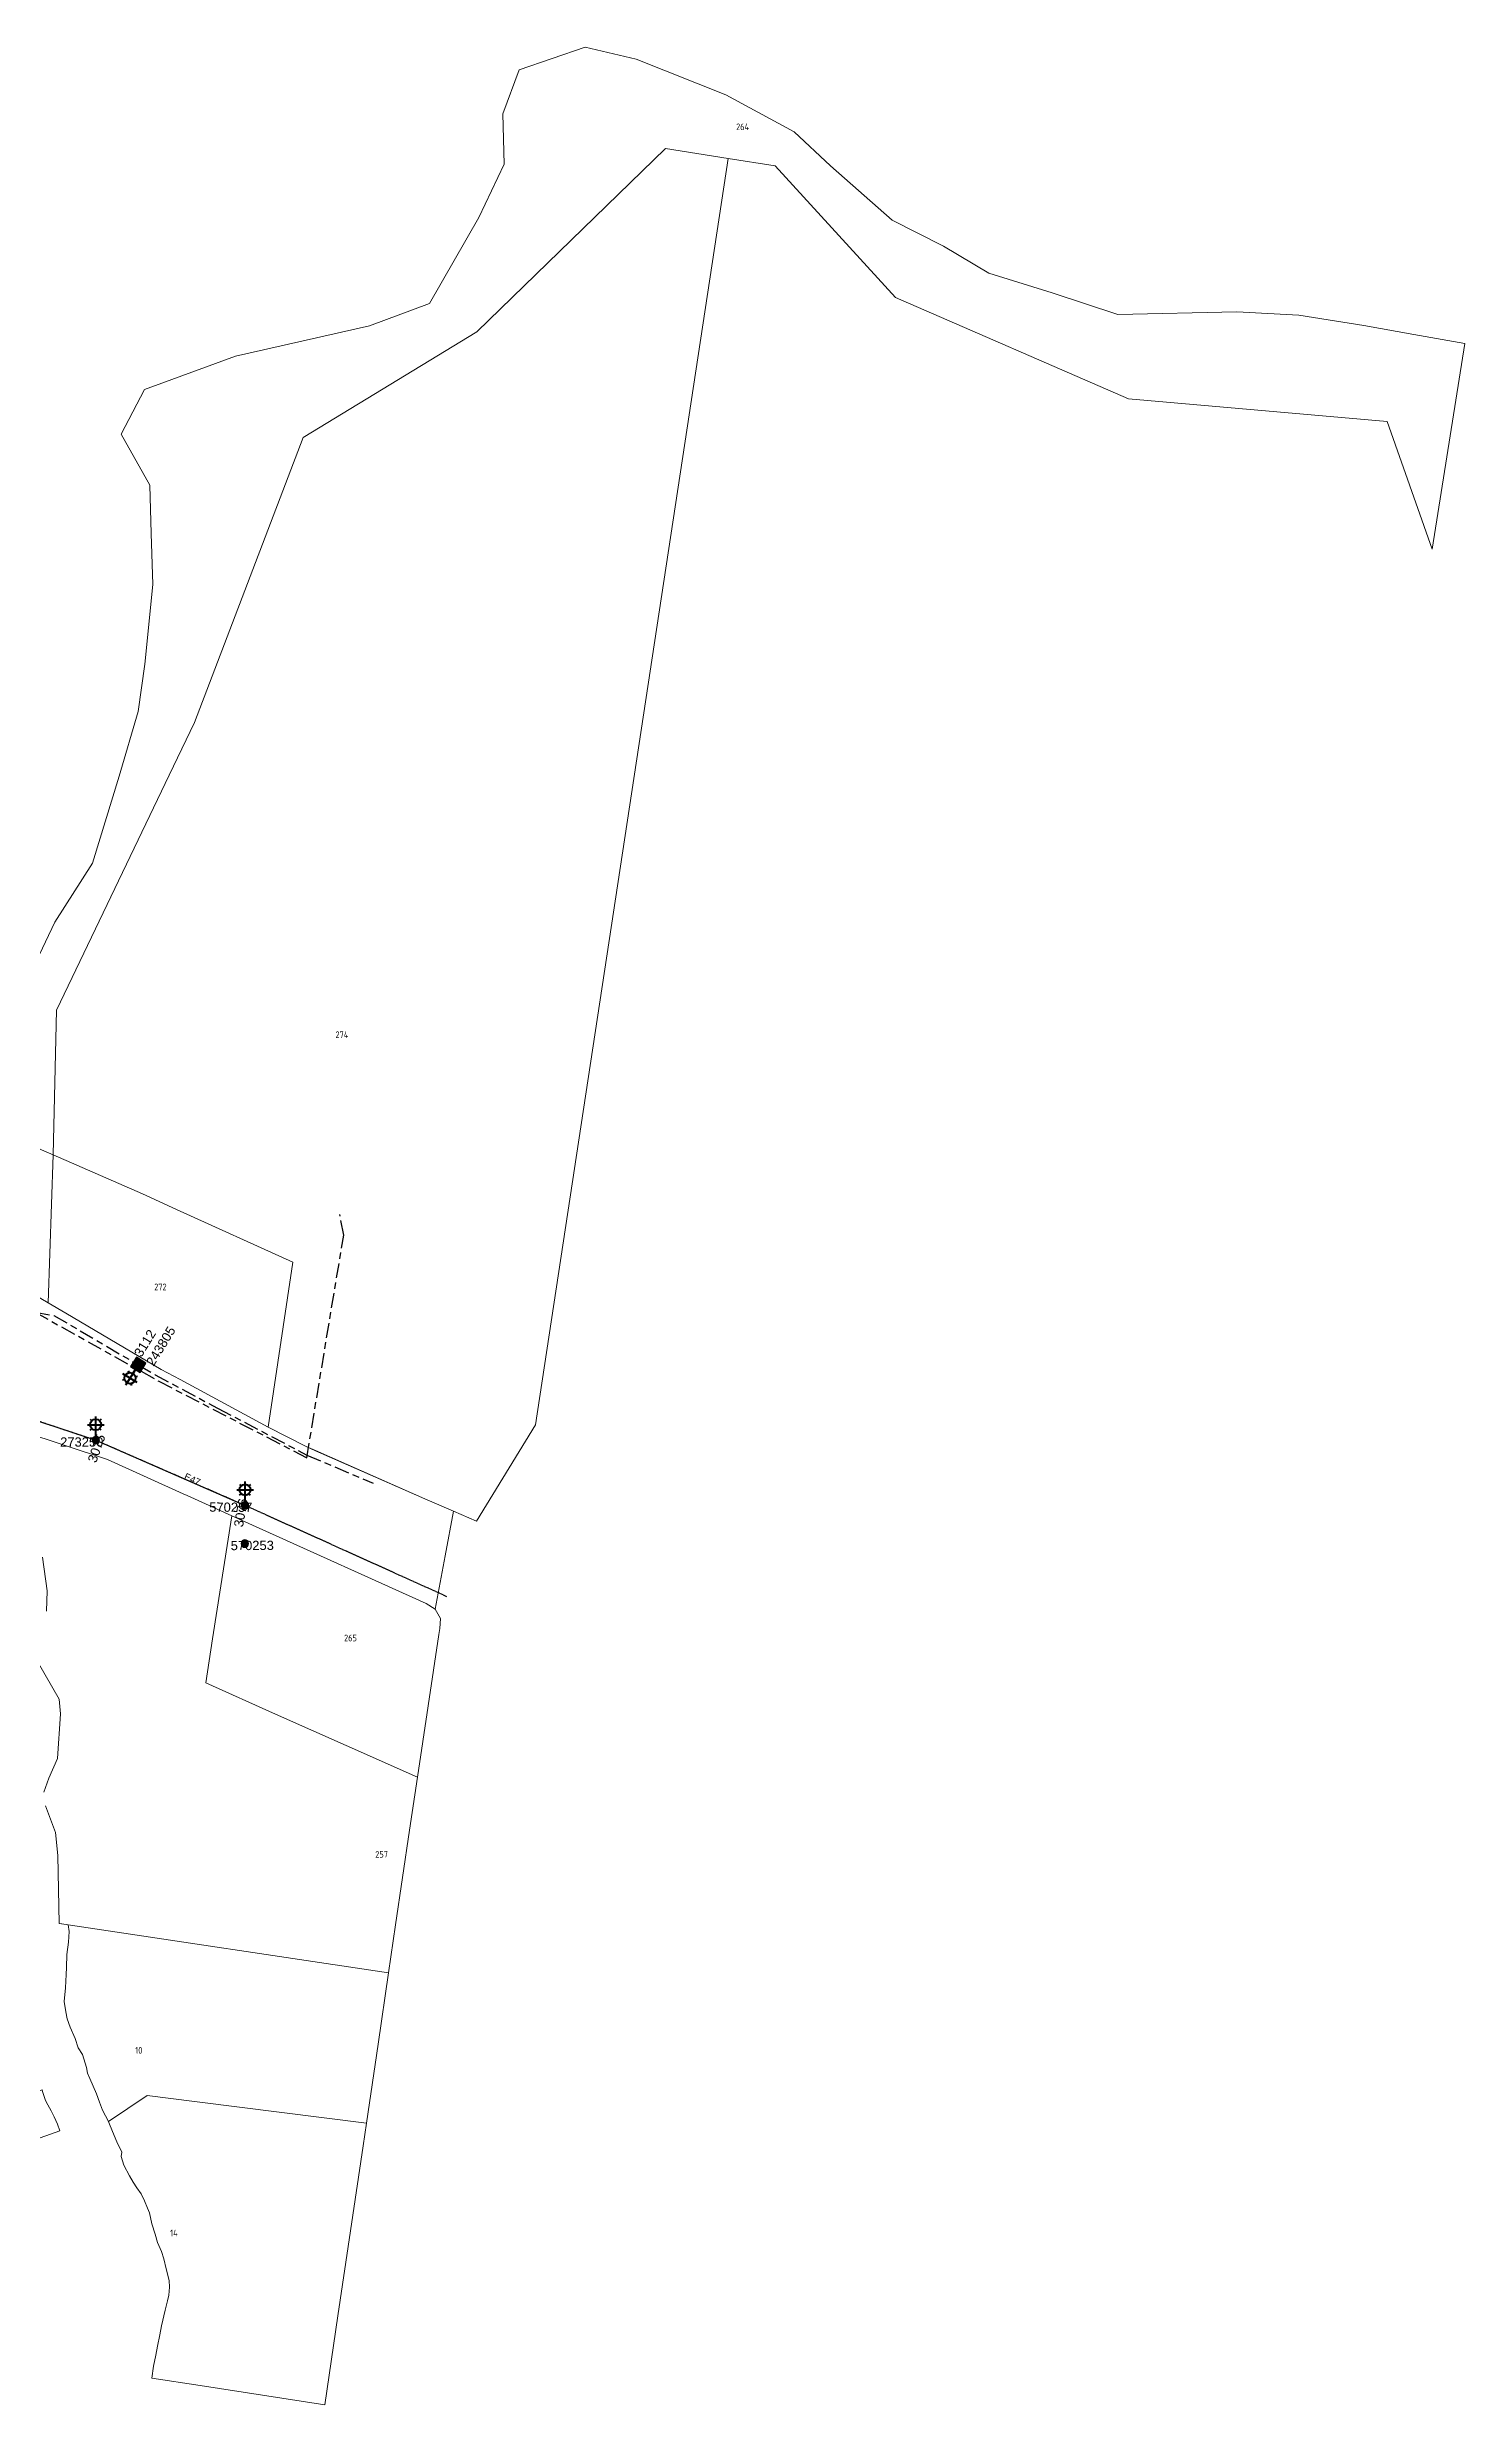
# Model space of a CAD drawing. Header units: metres. Extents: x 317295 to 318227, y 6256675 to 6257944.
# Drawn here: x 317844 to 318227, y 6256861 to 6257497 of the extents above; entities that cross this region are included whole.
import ezdxf
from ezdxf.enums import TextEntityAlignment as Align

# ---------------------------------------------------------------- set-up
doc = ezdxf.new("R2010")
doc.units = ezdxf.units.M
doc.linetypes.add('Cable Exist OH', pattern=[1, 1, 0])
doc.linetypes.add('Cable Exist UG', pattern=[8.2, 4, -1.2, 1.8, -1.2])
doc.layers.get('0').update_dxf_attribs({"color": 6})
doc.layers.add('Cadastre Land Parcels_SP_EXT', color=9, linetype='Continuous', lineweight=5)
doc.layers.add('Cadastre Roads_SP_EXT', color=9, linetype='Continuous', lineweight=5)
for name, color, linetype in [('Equip_SP_SL_EXT', 7, 'Continuous'), ('Mains_HV_EXT', 7, 'Continuous'), ('Mains_LV_EXT', 7, 'Continuous'), ('Mains_SL_EXT', 7, 'Continuous'), ('OH_Details_SP_MISC', 7, 'Continuous'), ('SupportsOH_SP_TR_HV_LV_SL_EXT', 7, 'Continuous'), ('SupportsUG_SP_LV_SL_EXT', 7, 'Continuous')]:
    doc.layers.add(name, color=color, linetype=linetype)
doc.styles.add('COLUMN_LABEL', font='arial.ttf')
doc.styles.add('iecARIAL', font='arial.ttf', dxfattribs={"height": 2})
doc.styles.add('iecISOCP', font='isocp.shx')
doc.styles.add('POLE_LABEL', font='arial.ttf')
doc.styles.get("Standard").update_dxf_attribs({"font": 'arial.ttf'})

# ---------------------------------------------------------------- blocks, each defined once
blk = doc.blocks.new('COLUMN_EXT')
blk.add_hatch(color=256).paths.add_polyline_path([(-1.49, 1.48), (-1.49, -1.49), (1.48, -1.49), (1.48, 1.48)])
blk.add_lwpolyline([(-1.49, -1.49), (1.48, -1.49), (1.48, 1.48), (-1.49, 1.48)], close=True)
for tag, height, style, flags, p in [('STRUCTURE_PLANT_NUMBER', 0.2, 'POLE_LABEL', 9, (1.81, 0.03)), ('ASSET_NUM', 2.5, 'COLUMN_LABEL', 8, (2, 2)), ('STREET_CODE', 0.2, 'COLUMN_LABEL', 9, (1.81, -0.2))]:
    blk.add_attdef(tag, text='', height=height, dxfattribs=dict(style=style, flags=flags)).set_placement(p, align=Align.MIDDLE_LEFT)
at = {"flags": 1}
blk.add_attdef('Z', (1.81, -2.35), '', height=0.2, dxfattribs=at)
at = {"flags": 9}
for tag, p in [('COLUMN_TYPE', (1.81, -0.4)), ('OWNED_BY', (1.81, -0.6)), ('STATE', (1.81, -0.8)), ('USAGE', (1.81, -1)), ('STREETNAME', (1.81, -1.6)), ('SUBURB', (1.81, -1.8)), ('LEGEND', (1.81, -1.2)), ('LOCATION', (1.81, -1.4)), ('NOTES', (1.81, -2))]:
    blk.add_attdef(tag, text='', height=0.2, dxfattribs=at).set_placement(p, align=Align.MIDDLE_LEFT)
blk = doc.blocks.new('SL_LANTERN_EXT')
at = {"lineweight": 40}
for p, q in [((0, 1.97), (0, 6.47)), ((-2.25, 4.22), (2.25, 4.22)), ((-1.46, 5.68), (-1.06, 5.28)), ((-1.46, 2.76), (-1.06, 3.16)), ((0, 0), (0, 2.72)), ((1.46, 5.68), (1.06, 5.28)), ((1.46, 2.76), (1.06, 3.16))]:
    blk.add_line(p, q, dxfattribs=at)
blk.add_circle((0, 4.22), 1.5, dxfattribs=at)
at = {"style": 'iecARIAL', "flags": 8}
blk.add_attdef('ASSET_NUM', (1.5, 1.5), '', height=2.5, dxfattribs=at)
for tag, p, height, flags in [('OPERATING_VOLTAGE', (0.98, -1.65), 0.2, 9), ('ORIENTATION', (0.98, -1.85), 0.2, 9), ('OWNED_BY', (0.98, -2.05), 0.2, 9), ('STATE', (0.98, -2.25), 0.2, 9), ('CONSTRUCTED_VOLTAGE', (0.98, -0.65), 0.2, 9), ('CONTROL_TYPE', (0.98, -0.85), 0.2, 9), ('LANTERN_PURPOSE', (0.98, -1.05), 0.2, 9), ('LANTERN_TYPE', (0.98, -1.25), 0.2, 9), ('NO_PHASES', (0.98, -1.45), 0.2, 9), ('USAGE', (0.98, -2.45), 0.2, 9), ('CEXIST', (0.98, -2.65), 0.2, 9), ('CNEW', (0.98, -2.85), 0.2, 9), ('CNUMBER', (0.98, -3.05), 0.2, 9), ('CREMOVE', (0.98, -3.25), 0.2, 9), ('CREPLACE', (0.98, -3.45), 0.2, 9), ('LKINGHEIGHT', (0.98, -3.65), 0.2, 9), ('LBRACKET', (0.98, -3.85), 0.2, 9), ('LBRACKETVOCAB', (0.98, -4.05), 0.2, 9), ('LCATEGORY', (0.98, -4.25), 0.2, 9), ('LCHARGE1', (0.98, -4.45), 0.2, 9), ('LCHARGE1PERCENT', (0.98, -4.65), 0.2, 9), ('LCHARGE2', (0.98, -4.85), 0.2, 9), ('LCHARGE2PERCENT', (0.98, -5.05), 0.2, 9), ('LCHARGE3', (0.98, -5.25), 0.2, 9), ('LCHARGE3PERCENT', (0.98, -5.45), 0.2, 9), ('LEXIST', (0.98, -5.65), 0.2, 9), ('LLAMP', (0.98, -5.85), 0.2, 9), ('LLAMPVOCAB', (0.98, -6.05), 0.2, 9), ('LMAST', (0.98, -6.25), 0.2, 9), ('LMASTVOCAB', (0.98, -6.45), 0.2, 9), ('LNUMBER', (2.18, -3.25), 2.5, 8), ('STREETNAME', (0.98, -9.25), 0.2, 9), ('SUBURB', (0.98, -9.45), 0.2, 1), ('LNEW', (0.98, -6.65), 0.2, 9), ('LANTNUMBER', (0.98, -6.85), 0.2, 9), ('LOUTREACH', (0.98, -7.25), 0.2, 9), ('LOUTREACHVOCAB', (0.98, -7.45), 0.2, 9), ('LRATECODE', (0.98, -7.65), 0.2, 9), ('LREMOVE', (0.98, -7.85), 0.2, 9), ('LREPLACE', (0.98, -8.05), 0.2, 9), ('LTYPE', (0.98, -8.25), 0.2, 9), ('LTYPEVOCAB', (0.98, -8.45), 0.2, 9), ('LEGEND', (0.98, -8.65), 0.2, 9), ('LOCATION', (0.98, -8.85), 0.2, 9), ('NOTES', (0.98, -9.05), 0.2, 9)]:
    blk.add_attdef(tag, p, '', height=height, dxfattribs=dict(flags=flags))
blk = doc.blocks.new('POLE_EXT')
blk.add_hatch(color=256).paths.add_polyline_path([(-1, 0, 1), (1, 0, 1)])
blk.add_lwpolyline([(-1, 0, 1), (1, 0, 1)], format="xyb", close=True)
for tag, height, flags, p in [('pNumber', 2.5, 8, (-17.84, 2.07)), ('OWNED_BY', 0.2, 9, (1.35, -0.4)), ('SPECIAL_USE', 0.2, 9, (1.35, -0.8)), ('STATE', 0.2, 9, (1.35, -1)), ('cLV', 0.2, 9, (1.35, -1.4)), ('hDepth', 0.2, 9, (1.35, -1.6)), ('hDia', 0.2, 9, (1.35, -1.8)), ('cHV', 0.2, 9, (1.35, -2)), ('cLinedev', 0.2, 9, (1.35, -3.4)), ('pExisting', 0.2, 9, (1.35, -3.8)), ('pFooting', 0.2, 9, (1.35, -4.4)), ('pNew', 0.2, 9, (1.35, -4.6)), ('pRelocate', 0.2, 9, (1.35, -5)), ('pRemove', 0.2, 9, (1.35, -5.2)), ('pReplace', 0.2, 9, (1.35, -5.4)), ('pStay', 0.2, 9, (1.35, -5.6)), ('pType', 0.2, 9, (1.35, -5.8)), ('cspan', 0.2, 9, (1.35, -6)), ('STREETNAME', 0.2, 9, (1.35, -6.2)), ('SUBURB', 0.2, 9, (1.35, -6.4)), ('PARENT', 0.2, 9, (1.35, -0.6)), ('USAGE', 0.2, 9, (1.35, -1.2)), ('LBRACKET', 0.2, 9, (1.35, -2.2)), ('LExisting', 0.2, 9, (1.35, -2.4)), ('LANTNUMBER', 0.2, 9, (1.35, -2.6)), ('LOther', 0.2, 9, (1.35, -2.8)), ('LRemove', 0.2, 9, (1.35, -3)), ('LEGEND', 0.2, 9, (1.35, -3.2)), ('LOCATION', 0.2, 9, (1.35, -3.6)), ('PFNUMBER', 0.2, 9, (1.35, -4)), ('NEWPFNUMBER', 0.2, 9, (1.35, -4.2)), ('OPERATED_BY', 0.2, 9, (1.36, -7.01)), ('NOTES', 0.2, 9, (1.35, -6.6)), ('MAINTAINED_BY', 0.2, 9, (1.36, -6.81))]:
    blk.add_attdef(tag, text='', height=height, dxfattribs=dict(flags=flags)).set_placement(p, align=Align.MIDDLE_LEFT)
at = {"style": 'POLE_LABEL'}
for tag, height, flags, p in [('STRUCTURE_PLANT_NUMBER', 0.2, 9, (1.35, 0.03)), ('ASSET_NUM', 2.5, 8, (2, 2)), ('STREET_CODE', 0.2, 9, (1.35, -0.2))]:
    blk.add_attdef(tag, text='', height=height, dxfattribs=dict(at, flags=flags)).set_placement(p, align=Align.MIDDLE_LEFT)
at = {"flags": 1}
blk.add_attdef('Z', (1.35, -7.33), '', height=0.2, dxfattribs=at)

msp = doc.modelspace()

# ---------------------------------------------------------------- linework, layer by layer
at = {"layer": 'Cadastre Land Parcels_SP_EXT', "linetype": 'Continuous'}
for points in [[(317833.58, 6257203.78), (317845.92, 6257198.43), (317846.87, 6257237.53), (317877.29, 6257300.93), (317884.11, 6257315.14), (317913.46, 6257392.11), (317960.36, 6257420.65), (318011.24, 6257470.11), (318028.23, 6257467.4), (318040.89, 6257465.49), (318073.39, 6257429.87), (318136.28, 6257402.53), (318206.13, 6257396.42), (318218.34, 6257361.94), (318227.13, 6257417.48), (318213.39, 6257419.89), (318199.85, 6257422.31), (318182.3, 6257425.14), (318165.59, 6257425.99), (318133.42, 6257425.32), (318115.71, 6257431.15), (318098.61, 6257436.49), (318086.36, 6257443.73), (318072.53, 6257450.74), (318055.83, 6257465.48), (318046.04, 6257474.67), (318027.55, 6257484.58), (318003.36, 6257494.27), (317989.58, 6257497.49), (317971.75, 6257491.33), (317967.39, 6257479.48), (317967.72, 6257465.86), (317960.84, 6257451.5), (317947.58, 6257428.3), (317931.37, 6257422.26), (317895.18, 6257414.03), (317875.3, 6257406.74), (317870.62, 6257405.02), (317864.25, 6257392.98), (317872.01, 6257379.23), (317872.41, 6257366.16), (317872.83, 6257352.44), (317870.64, 6257330.9), (317868.88, 6257318.16), (317863.72, 6257300.66), (317856.57, 6257277.22), (317846.38, 6257261.23), (317836.28, 6257240.03)], [(317843.87, 6257022.64), (317846.52, 6257015.5), (317847.21, 6257009.27), (317847.58, 6256990.89), (317847.6, 6256990.89), (317848.22, 6256990.79), (317848.23, 6256990.79), (317849.95, 6256990.53), (317936.48, 6256977.6), (317938.41, 6256990.58), (317942.18, 6257016.14), (317942.18, 6257016.14), (317944.3, 6257030.43), (317925.03, 6257038.96), (317905.95, 6257047.46), (317887.12, 6257055.9), (317888.99, 6257067.79), (317894.2, 6257100.97), (317882.07, 6257106.45), (317881, 6257106.94), (317860.61, 6257116.2), (317837.43, 6257123.83)], [(317843.07, 6257089.84), (317844.33, 6257080.73), (317844.1, 6257075.2)], [(317841.68, 6257061.6), (317847.56, 6257051.46), (317847.91, 6257047.54), (317847.1, 6257035.44), (317844.79, 6257030.13), (317843.41, 6257026.33)]]:
    msp.add_lwpolyline(points, dxfattribs=at)
for points in [[(318028.23, 6257467.4), (318011.24, 6257470.11), (317960.36, 6257420.65), (317913.46, 6257392.11), (317884.11, 6257315.14), (317877.29, 6257300.93), (317846.87, 6257237.53), (317845.92, 6257198.43), (317870.01, 6257187.91), (317879.27, 6257183.71), (317910.65, 6257169.45), (317904.02, 6257124.9), (317914.25, 6257119.69), (317916.74, 6257118.55), (317946.28, 6257105.57), (317954.01, 6257102.21), (317960.22, 6257099.49), (317976.17, 6257125.55), (318028.23, 6257467.4)], [(317831.93, 6257165.94), (317844.55, 6257158.5), (317845.92, 6257198.43), (317833.58, 6257203.78), (317833.62, 6257201.58), (317833.99, 6257198.38), (317833.66, 6257194.48), (317833.96, 6257189.38), (317833.76, 6257184.27), (317833.55, 6257179.57), (317833.34, 6257174.76), (317832.62, 6257170.85), (317832.37, 6257168.04), (317831.93, 6257165.94)], [(317880.19, 6257137.76), (317904.02, 6257124.9), (317910.65, 6257169.45), (317879.27, 6257183.71), (317870.01, 6257187.91), (317845.92, 6257198.43), (317844.55, 6257158.5), (317849.35, 6257155.66), (317875.13, 6257140.5), (317880.19, 6257137.76)], [(317901.59, 6257097.63), (317894.2, 6257100.97), (317888.99, 6257067.79), (317887.12, 6257055.9), (317905.95, 6257047.46), (317925.03, 6257038.96), (317944.3, 6257030.43), (317950.1, 6257068.96), (317950.34, 6257070.56), (317950.48, 6257073.26), (317949.04, 6257075.74), (317946.61, 6257077.29), (317901.59, 6257097.63)], [(317933.66, 6256958.3), (317936.48, 6256977.6), (317849.95, 6256990.53), (317850.26, 6256988.72), (317850.04, 6256985.84), (317849.62, 6256982.5), (317849.53, 6256978.98), (317849.47, 6256977.09), (317849.25, 6256973.54), (317848.92, 6256969.88), (317849.36, 6256967.04), (317849.72, 6256965.13), (317850.48, 6256962.92), (317851.88, 6256959.87), (317852.67, 6256957.37), (317853.85, 6256955.51), (317854.97, 6256952.03), (317855.24, 6256950.46), (317855.8, 6256949.04), (317857.64, 6256944.94), (317858.4, 6256942.69), (317859.21, 6256940.52), (317860.84, 6256937.41), (317871.28, 6256944.49), (317884.13, 6256942.87), (317930.52, 6256937.02), (317933.66, 6256958.3)], [(317847.7, 6256934.92), (317847.14, 6256936.68), (317846.17, 6256938.68), (317845.4, 6256940.31), (317844.49, 6256941.96), (317843.9, 6256943.12), (317843.04, 6256945.51), (317842.95, 6256945.99), (317797.83, 6256930.18), (317801.89, 6256918.61), (317847.7, 6256934.92)], [(317884.13, 6256942.87), (317871.28, 6256944.49), (317860.84, 6256937.41), (317860.94, 6256937.21), (317861.92, 6256934.76), (317863.1, 6256931.97), (317864.5, 6256929.19), (317864.32, 6256928.02), (317865.05, 6256925.62), (317866.51, 6256922.78), (317867.52, 6256921.09), (317868.54, 6256919.5), (317869.67, 6256917.94), (317870.6, 6256916.06), (317871.44, 6256914.07), (317871.92, 6256912.77), (317872.53, 6256909.8), (317873.44, 6256907.03), (317874.09, 6256904.79), (317875.14, 6256902.38), (317875.82, 6256900.37), (317876.46, 6256897.67), (317877.28, 6256894.47), (317877.3, 6256892.71), (317877.19, 6256890.56), (317876.77, 6256889), (317876.18, 6256886.54), (317875.16, 6256882.32), (317874.77, 6256879.82), (317874.14, 6256876.83), (317873.63, 6256874.35), (317873.03, 6256871.43), (317872.55, 6256868.19), (317885.6, 6256866.17), (317919.31, 6256860.94), (317922.84, 6256885.01), (317929.6, 6256930.89), (317930.52, 6256937.02), (317884.13, 6256942.87)]]:
    msp.add_lwpolyline(points, close=True, dxfattribs=at)
at = {"layer": 'Cadastre Roads_SP_EXT', "linetype": 'Continuous'}
msp.add_lwpolyline([(317837.43, 6257123.83), (317860.61, 6257116.2), (317881, 6257106.94), (317882.07, 6257106.45), (317894.2, 6257100.97), (317901.59, 6257097.63), (317946.61, 6257077.29), (317949.04, 6257075.74), (317951.76, 6257090.2), (317954.01, 6257102.21), (317946.28, 6257105.57), (317916.74, 6257118.56), (317914.25, 6257119.69), (317904.02, 6257124.9), (317880.19, 6257137.76), (317875.13, 6257140.5), (317849.35, 6257155.66), (317844.55, 6257158.5), (317831.92, 6257165.94)], dxfattribs=at)
at = {"layer": 'Mains_HV_EXT', "linetype": 'Cable Exist UG'}
msp.add_lwpolyline([(317841.03, 6257155.97), (317874.44, 6257137.32), (317914.41, 6257116.65), (317924.38, 6257176.76), (317923.3, 6257182.33)], dxfattribs=at)
at = {"layer": 'Mains_LV_EXT', "linetype": 'Cable Exist OH'}
for points in [[(317857.43, 6257121.35), (317857.42, 6257121.35), (317805.6, 6257138.6)], [(317897.74, 6257103.77), (317857.43, 6257121.35)], [(317952.25, 6257079.14), (317925.1, 6257091.41), (317897.74, 6257103.77)]]:
    msp.add_lwpolyline(points, dxfattribs=at)
at = {"layer": 'Mains_SL_EXT', "linetype": 'Cable Exist UG'}
for points in [[(317841.03, 6257155.97), (317846.15, 6257155.06), (317868.89, 6257141.73)], [(317868.89, 6257141.73), (317873.5, 6257139.04), (317890.34, 6257130.03), (317914.45, 6257117.38), (317932.38, 6257109.76)]]:
    msp.add_lwpolyline(points, dxfattribs=at)
at = {"layer": 'OH_Details_SP_MISC', "color": 7, "linetype": 'Continuous', "flags": 128}
msp.add_lwpolyline([(317763.65, 6257108.02), (317761.05, 6257145.21), (317783.42, 6257144.88), (317805.6, 6257138.6), (317857.42, 6257121.35), (317897.74, 6257103.77)], dxfattribs=at)

# ---------------------------------------------------------------- block references
at = {"layer": 'Equip_SP_SL_EXT'}
ref = msp.add_blockref('SL_LANTERN_EXT', (317868.89, 6257141.73), dxfattribs=dict(at, rotation=148.3348392683192))
ref.add_attrib('ASSET_NUM', '3112', dxfattribs={"layer": '0', "height": 2.5, "rotation": 58.44351, "style": 'iecARIAL'}).set_placement((317870.39, 6257143.23), align=Align.BOTTOM_LEFT)
ref = msp.add_blockref('SL_LANTERN_EXT', (317857.42, 6257121.35), dxfattribs=at)
ref.add_attrib('ASSET_NUM', '3075', dxfattribs={"layer": '0', "height": 2.5, "rotation": 70.68974, "style": 'iecARIAL'}).set_placement((317858.92, 6257122.85), align=Align.MIDDLE_RIGHT)
ref = msp.add_blockref('SL_LANTERN_EXT', (317897.74, 6257103.77), dxfattribs=at)
ref.add_attrib('ASSET_NUM', '3076', dxfattribs={"layer": '0', "height": 2.5, "rotation": 79.98908, "style": 'iecARIAL'}).set_placement((317899.24, 6257105.27), align=Align.BOTTOM_RIGHT)
at = {"layer": 'SupportsOH_SP_TR_HV_LV_SL_EXT'}
ref = msp.add_blockref('POLE_EXT', (317857.47, 6257121.4), dxfattribs=at)
ref.add_attrib('ASSET_NUM', '273250', dxfattribs={"layer": '0', "height": 2.5, "style": 'POLE_LABEL'}).set_placement((317859.47, 6257122.15), align=Align.TOP_RIGHT)
ref = msp.add_blockref('POLE_EXT', (317897.74, 6257103.77), dxfattribs=at)
ref.add_attrib('ASSET_NUM', '570257', dxfattribs={"layer": '0', "height": 2.5, "rotation": 359.7077, "style": 'POLE_LABEL'}).set_placement((317899.74, 6257104.52), align=Align.TOP_RIGHT)
ref = msp.add_blockref('POLE_EXT', (317897.69, 6257093.47), dxfattribs=at)
ref.add_attrib('ASSET_NUM', '570253', dxfattribs={"layer": '0', "height": 2.5, "rotation": 0.3422, "style": 'POLE_LABEL'}).set_placement((317899.69, 6257094.22), align=Align.TOP_CENTER)
at = {"layer": 'SupportsUG_SP_LV_SL_EXT'}
ref = msp.add_blockref('COLUMN_EXT', (317868.89, 6257141.73), dxfattribs=dict(at, rotation=148.3348392683192))
ref.add_attrib('ASSET_NUM', '243805', dxfattribs={"layer": '0', "height": 2.5, "rotation": 58.44351, "style": 'COLUMN_LABEL'}).set_placement((317870.89, 6257142.48), align=Align.TOP_LEFT)

# ---------------------------------------------------------------- texts
at = {"layer": 'Cadastre Land Parcels_SP_EXT', "style": 'iecISOCP'}
for s, p in [('264', (318030.35, 6257475.08)), ('274', (317922.17, 6257229.96)), ('272', (317873.23, 6257161.87)), ('265', (317924.48, 6257067.08)), ('257', (317932.92, 6257008.68)), ('10', (317868.1, 6256955.77)), ('14', (317877.52, 6256906.42))]:
    msp.add_text(s, height=1.8, dxfattribs=at).set_placement(p)
at = {"layer": 'Mains_LV_EXT'}
msp.add_text('E47', height=1.8, rotation=335.20292, dxfattribs=at).set_placement((317881.11, 6257110.97))
msp.add_text('E47', height=1.8, rotation=335.20292, dxfattribs=at).set_placement((317881.11, 6257110.97))

doc.saveas('drawing.dxf')
